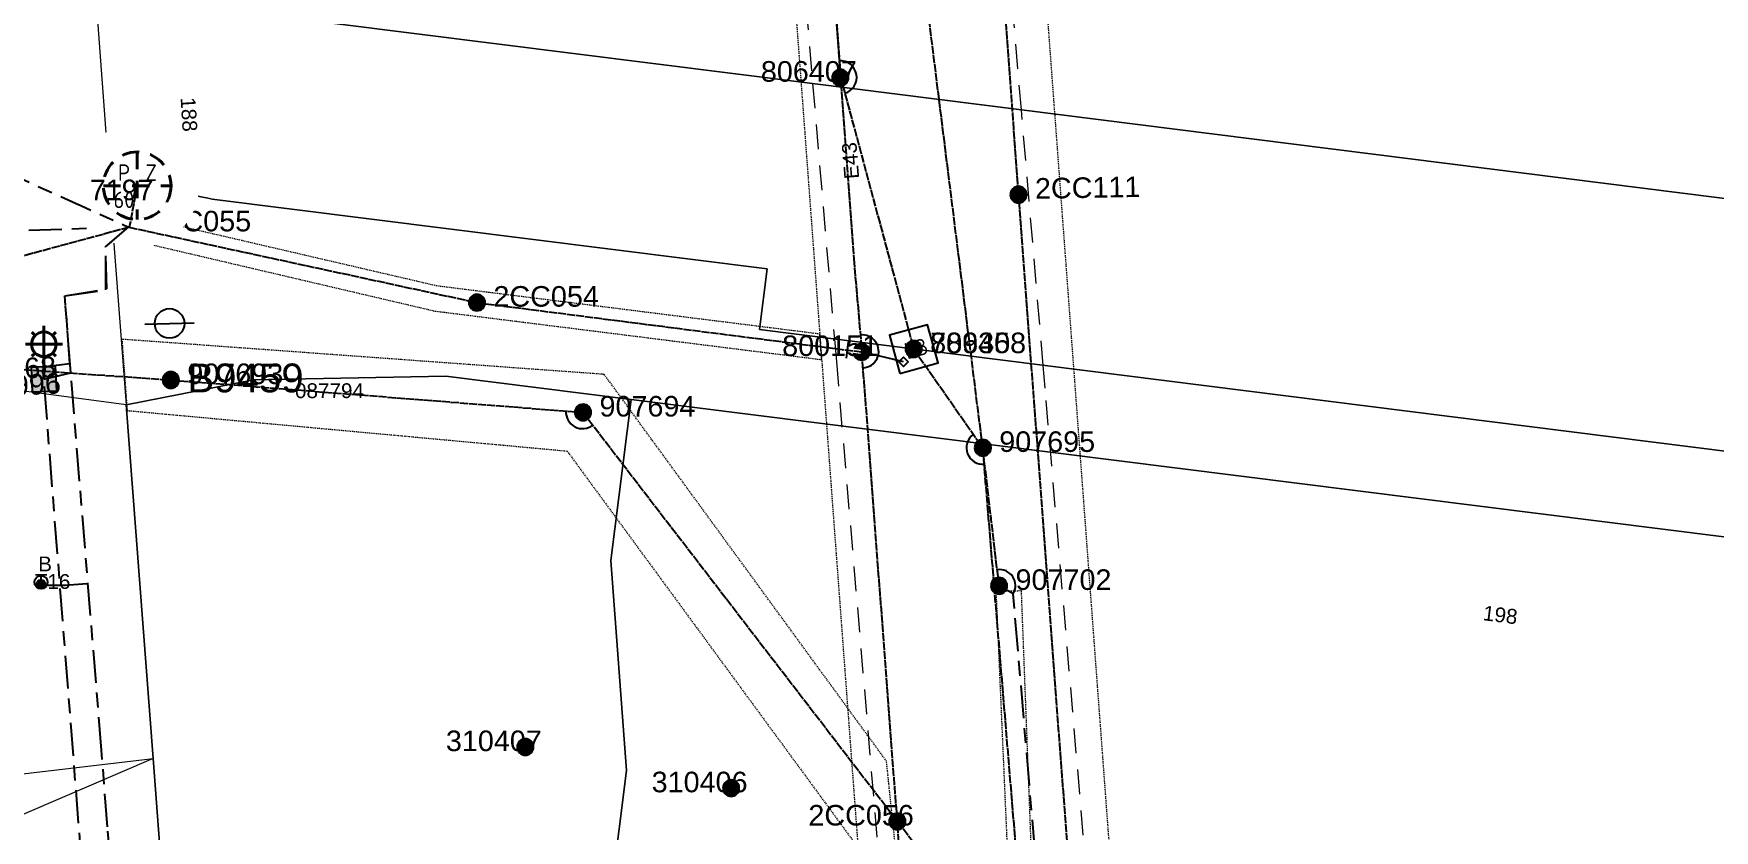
# Model space of a CAD drawing. Header units: metres. Extents: x 277863 to 282129, y 6130772 to 6135401.
# Drawn here: x 281090.3 to 281294.5, y 6133733.9 to 6133830.7 of the extents above; entities that cross this region are included whole.
import ezdxf
from ezdxf.enums import TextEntityAlignment as Align

# ---------------------------------------------------------------- set-up
doc = ezdxf.new("R2010")
doc.units = ezdxf.units.M
for name, pattern in [('Cable Exist OH', [1, 1, 0]), ('Cable Exist UG', [8.2, 4, -1.2, 1.8, -1.2]), ('Dash', [5, 3, -2]), ('HIDDEN', [0.375, 0.25, -0.125]), ('HIDDEN2', [0.1875, 0.125, -0.0625])]:
    doc.linetypes.add(name, pattern=pattern)
doc.layers.get('0').update_dxf_attribs({"color": 6})
for name, color, linetype, lineweight in [('Cadastre Easements_SP_EXT', 9, 'Continuous', 5), ('Cadastre Land Parcels_SP_EXT', 9, 'Continuous', 5), ('Cadastre Other Property_SP_EXT', 9, 'HIDDEN', 5), ('Cadastre Roads_SP_EXT', 9, 'Continuous', 5)]:
    doc.layers.add(name, color=color, linetype=linetype, lineweight=lineweight)
for name, color, linetype in [('Duct_SP_EXT', 7, 'Continuous'), ('Equip_SL_EXT', 7, 'Continuous'), ('Equip_SP_HV_EXT', 7, 'Continuous'), ('Equip_SP_SL_EXT', 7, 'Continuous'), ('Mains_HV_EXT', 7, 'Continuous'), ('Mains_LV_EXT', 7, 'Continuous'), ('Mains_SL_EXT', 7, 'Continuous'), ('Mains_TR_EXT', 7, 'Continuous'), ('Services_SP_EXT', 7, 'Continuous'), ('SupportsOH_SP_TR_HV_LV_SL_EXT', 7, 'Continuous'), ('SupportsUG_SP_LV_SL_EXT', 7, 'Continuous'), ('Trench_SP_EXT', 7, 'Continuous')]:
    doc.layers.add(name, color=color, linetype=linetype)
doc.styles.add('COLUMN_LABEL', font='arial.ttf')
doc.styles.add('HVSW_LABEL', font='arial.ttf')
doc.styles.add('iecARIAL', font='arial.ttf', dxfattribs={"height": 2})
doc.styles.add('IESYMBOL1', font='isocp.shx')
doc.styles.add('POLE_LABEL', font='arial.ttf')
doc.styles.add('SLCP_LABEL', font='arial.ttf', dxfattribs={"height": 3.5})
doc.styles.get("Standard").update_dxf_attribs({"font": 'arial.ttf'})

# ---------------------------------------------------------------- blocks, each defined once
blk = doc.blocks.new('COLUMN_EXT')
blk.add_hatch(color=256).paths.add_polyline_path([(-1.49, 1.48), (-1.49, -1.49), (1.48, -1.49), (1.48, 1.48)])
blk.add_lwpolyline([(-1.49, -1.49), (1.48, -1.49), (1.48, 1.48), (-1.49, 1.48)], close=True)
for tag, height, style, flags, p in [('ASSET_NUM', 2.5, 'COLUMN_LABEL', 8, (2, 2)), ('STRUCTURE_PLANT_NUMBER', 0.2, 'POLE_LABEL', 9, (1.81, 0.03)), ('STREET_CODE', 0.2, 'COLUMN_LABEL', 9, (1.81, -0.2))]:
    blk.add_attdef(tag, text='', height=height, dxfattribs=dict(style=style, flags=flags)).set_placement(p, align=Align.MIDDLE_LEFT)
at = {"flags": 9}
for tag, p in [('COLUMN_TYPE', (1.81, -0.4)), ('OWNED_BY', (1.81, -0.6)), ('STATE', (1.81, -0.8)), ('USAGE', (1.81, -1)), ('STREETNAME', (1.81, -1.6)), ('SUBURB', (1.81, -1.8)), ('LEGEND', (1.81, -1.2)), ('LOCATION', (1.81, -1.4)), ('NOTES', (1.81, -2))]:
    blk.add_attdef(tag, text='', height=0.2, dxfattribs=at).set_placement(p, align=Align.MIDDLE_LEFT)
at = {"flags": 1}
blk.add_attdef('Z', (1.81, -2.35), '', height=0.2, dxfattribs=at)
blk = doc.blocks.new('DUCT_EXT')
blk.add_circle((0, 0.8), 0.8)
at = {"flags": 1}
blk.add_attdef('Z', (0, 0), '', height=0.2, dxfattribs=at)
at = {"flags": 9}
for tag, p in [('DUCT_CODE', (0, 0)), ('XSECT_TYPE', (0, -0.2)), ('STATE', (0, -0.6)), ('FB_REFERENCE', (0, -0.4)), ('NOTES', (0, -0.8))]:
    blk.add_attdef(tag, text='', height=0.2, dxfattribs=at).set_placement(p, align=Align.MIDDLE_LEFT)
blk = doc.blocks.new('SL_LANTERN_EXT')
at = {"lineweight": 40}
for p, q in [((0, 1.97), (0, 6.47)), ((-2.25, 4.22), (2.25, 4.22)), ((-1.46, 5.68), (-1.06, 5.28)), ((1.46, 5.68), (1.06, 5.28)), ((-1.46, 2.76), (-1.06, 3.16)), ((0, 0), (0, 2.72)), ((1.46, 2.76), (1.06, 3.16))]:
    blk.add_line(p, q, dxfattribs=at)
blk.add_circle((0, 4.22), 1.5, dxfattribs=at)
at = {"style": 'iecARIAL', "flags": 8}
blk.add_attdef('ASSET_NUM', (1.5, 1.5), '', height=2.5, dxfattribs=at)
for tag, p, height, flags in [('OPERATING_VOLTAGE', (0.98, -1.65), 0.2, 9), ('ORIENTATION', (0.98, -1.85), 0.2, 9), ('OWNED_BY', (0.98, -2.05), 0.2, 9), ('CONSTRUCTED_VOLTAGE', (0.98, -0.65), 0.2, 9), ('CONTROL_TYPE', (0.98, -0.85), 0.2, 9), ('LANTERN_PURPOSE', (0.98, -1.05), 0.2, 9), ('LANTERN_TYPE', (0.98, -1.25), 0.2, 9), ('NO_PHASES', (0.98, -1.45), 0.2, 9), ('LNUMBER', (2.18, -3.25), 2.5, 8), ('STATE', (0.98, -2.25), 0.2, 9), ('USAGE', (0.98, -2.45), 0.2, 9), ('CEXIST', (0.98, -2.65), 0.2, 9), ('CNEW', (0.98, -2.85), 0.2, 9), ('CNUMBER', (0.98, -3.05), 0.2, 9), ('CREMOVE', (0.98, -3.25), 0.2, 9), ('CREPLACE', (0.98, -3.45), 0.2, 9), ('LKINGHEIGHT', (0.98, -3.65), 0.2, 9), ('LBRACKET', (0.98, -3.85), 0.2, 9), ('LBRACKETVOCAB', (0.98, -4.05), 0.2, 9), ('LCATEGORY', (0.98, -4.25), 0.2, 9), ('LCHARGE1', (0.98, -4.45), 0.2, 9), ('LCHARGE1PERCENT', (0.98, -4.65), 0.2, 9), ('LCHARGE2', (0.98, -4.85), 0.2, 9), ('LCHARGE2PERCENT', (0.98, -5.05), 0.2, 9), ('LCHARGE3', (0.98, -5.25), 0.2, 9), ('LCHARGE3PERCENT', (0.98, -5.45), 0.2, 9), ('LEXIST', (0.98, -5.65), 0.2, 9), ('LLAMP', (0.98, -5.85), 0.2, 9), ('LLAMPVOCAB', (0.98, -6.05), 0.2, 9), ('LMAST', (0.98, -6.25), 0.2, 9), ('LMASTVOCAB', (0.98, -6.45), 0.2, 9), ('LNEW', (0.98, -6.65), 0.2, 9), ('LANTNUMBER', (0.98, -6.85), 0.2, 9), ('LOUTREACH', (0.98, -7.25), 0.2, 9), ('LOUTREACHVOCAB', (0.98, -7.45), 0.2, 9), ('LRATECODE', (0.98, -7.65), 0.2, 9), ('LREMOVE', (0.98, -7.85), 0.2, 9), ('LREPLACE', (0.98, -8.05), 0.2, 9), ('LTYPE', (0.98, -8.25), 0.2, 9), ('STREETNAME', (0.98, -9.25), 0.2, 9), ('SUBURB', (0.98, -9.45), 0.2, 1), ('LTYPEVOCAB', (0.98, -8.45), 0.2, 9), ('LEGEND', (0.98, -8.65), 0.2, 9), ('LOCATION', (0.98, -8.85), 0.2, 9), ('NOTES', (0.98, -9.05), 0.2, 9)]:
    blk.add_attdef(tag, p, '', height=height, dxfattribs=dict(flags=flags))
blk = doc.blocks.new('CCP_EXT')
at = {"flags": 9}
for tag, p in [('STATE', (0, -1.8)), ('NOTES', (0, -2))]:
    blk.add_attdef(tag, text='', height=0.2, dxfattribs=at).set_placement(p, align=Align.MIDDLE_LEFT)
blk.add_wipeout([(0, 0.57), (0.57, 0), (0, -0.57), (-0.57, 0)])
blk.add_lwpolyline([(-0.57, 0), (0, 0.57), (0.57, 0), (0, -0.57), (-0.57, 0)])
at = {"flags": 1}
blk.add_attdef('Z', (0, 0), '', height=0.2, dxfattribs=at)
at = {"flags": 9}
for tag, p in [('CCP_TYPE', (0, 0)), ('CONSTRUCTED_VOLTAGE', (0, -0.2)), ('OPERATING_VOLTAGE', (0, -0.6)), ('ORIENTATION', (0, -0.8)), ('OWNED_BY', (0, -1)), ('NO_PHASES', (0, -0.4)), ('USAGE', (0, -1.2)), ('LEGEND', (0, -1.4)), ('LIFE_SUPPORT', (0, -1.6))]:
    blk.add_attdef(tag, text='', height=0.2, dxfattribs=at).set_placement(p, align=Align.MIDDLE_LEFT)
blk = doc.blocks.new('POLE_EXT')
blk.add_hatch(color=256).paths.add_polyline_path([(-1, 0, 1), (1, 0, 1)])
blk.add_lwpolyline([(-1, 0, 1), (1, 0, 1)], format="xyb", close=True)
for tag, height, flags, p in [('pNumber', 2.5, 8, (-17.84, 2.07)), ('OWNED_BY', 0.2, 9, (1.35, -0.4)), ('SPECIAL_USE', 0.2, 9, (1.35, -0.8)), ('STATE', 0.2, 9, (1.35, -1)), ('cLV', 0.2, 9, (1.35, -1.4)), ('hDepth', 0.2, 9, (1.35, -1.6)), ('hDia', 0.2, 9, (1.35, -1.8)), ('cHV', 0.2, 9, (1.35, -2)), ('PARENT', 0.2, 9, (1.35, -0.6)), ('USAGE', 0.2, 9, (1.35, -1.2)), ('cLinedev', 0.2, 9, (1.35, -3.4)), ('pExisting', 0.2, 9, (1.35, -3.8)), ('LBRACKET', 0.2, 9, (1.35, -2.2)), ('LExisting', 0.2, 9, (1.35, -2.4)), ('LANTNUMBER', 0.2, 9, (1.35, -2.6)), ('LOther', 0.2, 9, (1.35, -2.8)), ('LRemove', 0.2, 9, (1.35, -3)), ('LEGEND', 0.2, 9, (1.35, -3.2)), ('LOCATION', 0.2, 9, (1.35, -3.6)), ('PFNUMBER', 0.2, 9, (1.35, -4)), ('pFooting', 0.2, 9, (1.35, -4.4)), ('pNew', 0.2, 9, (1.35, -4.6)), ('pRelocate', 0.2, 9, (1.35, -5)), ('pRemove', 0.2, 9, (1.35, -5.2)), ('pReplace', 0.2, 9, (1.35, -5.4)), ('pStay', 0.2, 9, (1.35, -5.6)), ('pType', 0.2, 9, (1.35, -5.8)), ('cspan', 0.2, 9, (1.35, -6)), ('STREETNAME', 0.2, 9, (1.35, -6.2)), ('NEWPFNUMBER', 0.2, 9, (1.35, -4.2)), ('SUBURB', 0.2, 9, (1.35, -6.4)), ('OPERATED_BY', 0.2, 9, (1.36, -7.01)), ('NOTES', 0.2, 9, (1.35, -6.6)), ('MAINTAINED_BY', 0.2, 9, (1.36, -6.81))]:
    blk.add_attdef(tag, text='', height=height, dxfattribs=dict(flags=flags)).set_placement(p, align=Align.MIDDLE_LEFT)
at = {"style": 'POLE_LABEL'}
for tag, height, flags, p in [('ASSET_NUM', 2.5, 8, (2, 2)), ('STRUCTURE_PLANT_NUMBER', 0.2, 9, (1.35, 0.03)), ('STREET_CODE', 0.2, 9, (1.35, -0.2))]:
    blk.add_attdef(tag, text='', height=height, dxfattribs=dict(at, flags=flags)).set_placement(p, align=Align.MIDDLE_LEFT)
at = {"flags": 1}
blk.add_attdef('Z', (1.35, -7.33), '', height=0.2, dxfattribs=at)
blk = doc.blocks.new('HV_ABS_CLOSED_EXT')
blk.add_line((-3, 6.87), (3, 6.87))
blk.add_circle((0, 6.87), 1.8)
at = {"style": 'HVSW_LABEL'}
for tag, height, flags, p in [('ASSET_NUM', 3.5, 8, (2, 2)), ('STREET_CODE', 0.2, 9, (0, -0.2))]:
    blk.add_attdef(tag, text='', height=height, dxfattribs=dict(at, flags=flags)).set_placement(p, align=Align.MIDDLE_LEFT)
at = {"flags": 1}
blk.add_attdef('Z', (0, 0), '', height=0.2, dxfattribs=at)
at = {"flags": 9}
for tag, p in [('ACTUAL_STATUS', (0, -0.4)), ('CONSTRUCTED_VOLTAGE', (0, -0.6)), ('OPERATING_VOLTAGE', (0, -1)), ('ORIENTATION', (0, -1.2)), ('OWNED_BY', (0, -1.4)), ('STATE', (0, -1.6)), ('SWITCH_TYPE', (0, -1.8)), ('NO_PHASES', (0, -0.8)), ('USAGE', (0, -2)), ('STREETNAME', (0, -2.6)), ('SUBURB', (0, -2.8)), ('LEGEND', (0, -2.2)), ('LOCATION', (0, -2.4)), ('NOTES', (0, -3))]:
    blk.add_attdef(tag, text='', height=0.2, dxfattribs=at).set_placement(p, align=Align.MIDDLE_LEFT)
blk = doc.blocks.new('HV_LOAD_BREAK_EXT')
blk.add_lwpolyline([(-2.4, -2.4), (2.4, -2.4), (2.4, 2.4), (-2.4, 2.4)], close=True)
at = {"insert": (-1.1, 0.99), "char_height": 2, "width": 2.9628, "attachment_point": 1}
blk.add_mtext('{\\Fisocp|c0;LB}', dxfattribs=at)
for tag, height, flags, p in [('ASSET_NUM', 2.5, 8, (2, 2)), ('STREET_CODE', 0.2, 9, (1.5, 0)), ('ACTUAL_STATUS', 0.2, 9, (1.5, -0.2)), ('CONSTRUCTED_VOLTAGE', 0.2, 9, (1.5, -0.4)), ('OPERATING_VOLTAGE', 0.2, 9, (1.5, -0.8)), ('ORIENTATION', 0.2, 9, (1.5, -1)), ('OWNED_BY', 0.2, 9, (1.5, -1.2)), ('OPERATED_BY', 0.2, 9, (1.5, -1.4)), ('STATE', 0.2, 9, (1.5, -1.8)), ('SWITCH_TYPE', 0.2, 9, (1.5, -2)), ('NO_PHASES', 0.2, 9, (1.5, -0.6)), ('MAINTAINED_BY', 0.2, 9, (1.5, -1.6)), ('STREETNAME', 0.2, 9, (1.5, -2.8)), ('SUBURB', 0.2, 9, (1.5, -3)), ('Z', 0.2, 1, (1.5, -3.6)), ('USAGE', 0.2, 9, (1.5, -2.2)), ('LEGEND', 0.2, 9, (1.5, -2.4)), ('LOCATION', 0.2, 9, (1.5, -2.6)), ('NOTES', 0.2, 9, (1.5, -3.2)), ('LABEL_ALIGNMENT', 0.2, 9, (1.5, -3.4))]:
    blk.add_attdef(tag, text='', height=height, dxfattribs=dict(flags=flags)).set_placement(p, align=Align.MIDDLE_LEFT)
blk = doc.blocks.new('End Shackle_EXT')
at = {"flags": 9}
for tag, p in [('USAGE', (0, -1.4)), ('NOTES', (0, -1.6))]:
    blk.add_attdef(tag, text='', height=0.2, dxfattribs=at).set_placement(p, align=Align.MIDDLE_LEFT)
blk.add_wipeout([(0, 0.25), (1.81, 0.25), (1.82, -0.25), (0, -0.25)])
blk.add_line((1.81, -1), (1.81, 1))
at = {"flags": 1}
blk.add_attdef('Z', (0, 0), '', height=0.2, dxfattribs=at)
at = {"flags": 9}
for tag, p in [('CONNECTOR_TYPE', (0, 0)), ('CONSTRUCTED_VOLTAGE', (0, -0.2)), ('OPERATING_VOLTAGE', (0, -0.6)), ('ORIENTATION', (0, -0.8)), ('OWNED_BY', (0, -1)), ('STATE', (0, -1.2)), ('NO_PHASES', (0, -0.4))]:
    blk.add_attdef(tag, text='', height=0.2, dxfattribs=at).set_placement(p, align=Align.MIDDLE_LEFT)
blk = doc.blocks.new('CABLE_LARGE_EXT')
h = blk.add_hatch(color=256)
edge = h.paths.add_edge_path()
edge.add_arc((0, 0.55), 0.55, 0, 360)
blk.add_circle((0, 0.55), 0.55)
at = {"flags": 1}
blk.add_attdef('Z', (0, 0), '', height=0.2, dxfattribs=at)
at = {"flags": 9}
for tag, p in [('COND_CODE', (0, 0)), ('STATE', (0, -0.4)), ('XSECT_SIZE', (0, -0.6)), ('FB_REFERENCE', (0, -0.2)), ('NOTES', (0, -0.8))]:
    blk.add_attdef(tag, text='', height=0.2, dxfattribs=at).set_placement(p, align=Align.MIDDLE_LEFT)
blk = doc.blocks.new('SLCP_ZELL_EXT')
blk.add_wipeout([(-0.24, 7.5), (-0.71, 7.47), (-1.17, 7.41), (-1.64, 7.32), (-2.09, 7.21), (-2.54, 7.06), (-2.98, 6.89), (-3.41, 6.69), (-3.82, 6.46), (-4.22, 6.21), (-4.6, 5.93), (-4.96, 5.63), (-5.31, 5.31), (-5.63, 4.96), (-5.93, 4.6), (-6.21, 4.22), (-6.46, 3.82), (-6.69, 3.41), (-6.89, 2.98), (-7.06, 2.54), (-7.21, 2.09), (-7.32, 1.64), (-7.41, 1.17), (-7.47, 0.71), (-7.5, 0.24), (-7.5, -0.24), (-7.47, -0.71), (-7.41, -1.17), (-7.32, -1.64), (-7.21, -2.09), (-7.06, -2.54), (-6.89, -2.98), (-6.69, -3.41), (-6.46, -3.82), (-6.21, -4.22), (-5.93, -4.6), (-5.63, -4.96), (-5.31, -5.31), (-4.96, -5.63), (-4.6, -5.93), (-4.22, -6.21), (-3.82, -6.46), (-3.41, -6.69), (-2.98, -6.89), (-2.54, -7.06), (-2.09, -7.21), (-1.64, -7.32), (-1.17, -7.41), (-0.71, -7.47), (-0.24, -7.5), (0.24, -7.5), (0.71, -7.47), (1.17, -7.41), (1.64, -7.32), (2.09, -7.21), (2.54, -7.06), (2.98, -6.89), (3.41, -6.69), (3.82, -6.46), (4.22, -6.21), (4.6, -5.93), (4.96, -5.63), (5.31, -5.31), (5.63, -4.96), (5.93, -4.6), (6.21, -4.22), (6.46, -3.82), (6.69, -3.41), (6.89, -2.98), (7.06, -2.54), (7.21, -2.09), (7.32, -1.64), (7.41, -1.17), (7.47, -0.71), (7.5, -0.24), (7.5, 0.24), (7.47, 0.71), (7.41, 1.17), (7.32, 1.64), (7.21, 2.09), (7.06, 2.54), (6.89, 2.98), (6.69, 3.41), (6.46, 3.82), (6.21, 4.22), (5.93, 4.6), (5.63, 4.96), (5.31, 5.31), (4.96, 5.63), (4.6, 5.93), (4.22, 6.21), (3.82, 6.46), (3.41, 6.69), (2.98, 6.89), (2.54, 7.06), (2.09, 7.21), (1.64, 7.32), (1.17, 7.41), (0.71, 7.47), (0.24, 7.5)])
at = {"linetype": 'Dash', "lineweight": 40, "ltscale": 0.7}
for p, q in [((0, 4.11), (0, -4.11)), ((-4.11, 0), (4.11, 0))]:
    blk.add_line(p, q, dxfattribs=at)
blk.add_circle((0, 0), 4.11, dxfattribs=at)
at = {"lineweight": 40, "style": 'IESYMBOL1'}
for s, p in [('P', (-1.6, 0)), ('Z', (1.7, 0)), ('60', (-1.61, -3.31))]:
    blk.add_text(s, height=2, dxfattribs=at).set_placement(p, align=Align.BOTTOM_CENTER)
at = {"style": 'SLCP_LABEL'}
for tag, height, flags, p in [('ASSET_NUM', 2.5, 8, (2, 2)), ('STREET_CODE', 0.2, 9, (0, -0.2))]:
    blk.add_attdef(tag, text='', height=height, dxfattribs=dict(at, flags=flags)).set_placement(p, align=Align.MIDDLE_LEFT)
at = {"flags": 1}
blk.add_attdef('Z', (0, 0), '', height=0.2, dxfattribs=at)
at = {"flags": 9}
for tag, p in [('CONSTRUCTED_VOLTAGE', (0, -0.4)), ('CONTROL_TYPE', (0, -0.6)), ('OPERATING_VOLTAGE', (0, -1)), ('ORIENTATION', (0, -1.2)), ('OWNED_BY', (0, -1.4)), ('STATE', (0, -2)), ('NO_PHASES', (0, -0.8)), ('USAGE', (0, -1.6)), ('LOCATION', (0, -1.8)), ('NOTES', (0, -2.2))]:
    blk.add_attdef(tag, text='', height=0.2, dxfattribs=at).set_placement(p, align=Align.MIDDLE_LEFT)

msp = doc.modelspace()

# ---------------------------------------------------------------- linework, layer by layer
at = {"layer": 'Cadastre Easements_SP_EXT', "linetype": 'Dash'}
msp.add_lwpolyline([(281234.33, 6133432.51), (281234.95, 6133474.44), (281235.09, 6133483.6), (281235.46, 6133508.11), (281235.69, 6133523.53), (281234.9, 6133532.79), (281231.17, 6133576.52), (281230.66, 6133582.49), (281227, 6133625.4), (281226.42, 6133632.19), (281222.39, 6133679.36), (281222.18, 6133681.89), (281218.24, 6133727.97), (281218.22, 6133728.31), (281213.16, 6133787.6), (281212.92, 6133790.38), (281210.27, 6133821.44), (281207.76, 6133850.81)], dxfattribs=at)
at = {"layer": 'Cadastre Land Parcels_SP_EXT', "linetype": 'Continuous'}
for points in [[(281393.03, 6133829.13), (281207.62, 6133852.5), (281182.26, 6133855.69), (281095.45, 6133866.63), (281097.76, 6133835.61), (281184.91, 6133824.63), (281210.27, 6133821.44), (281389.22, 6133798.88), (281393.03, 6133829.13)], [(281151.43, 6133654.78), (281162.29, 6133741.13), (281160.38, 6133766.65), (281162.84, 6133786.22), (281140.36, 6133789.05), (281116.97, 6133788.61), (281101.51, 6133785.59), (281104.8, 6133742.6), (281108.25, 6133696.24), (281111.29, 6133655.33), (281145.84, 6133650.98), (281151.43, 6133654.78)]]:
    msp.add_lwpolyline(points, close=True, dxfattribs=at)
for points in [[(281389.22, 6133798.88), (281210.27, 6133821.44), (281184.91, 6133824.63), (281097.76, 6133835.61), (281099.34, 6133814.29), (281099.99, 6133814.03), (281100.64, 6133813.78), (281101.28, 6133813.54), (281101.94, 6133813.3), (281102.59, 6133813.07), (281103.24, 6133812.85), (281103.9, 6133812.63), (281104.56, 6133812.43), (281105.23, 6133812.22), (281105.89, 6133812.03), (281106.56, 6133811.84), (281107.23, 6133811.66), (281107.9, 6133811.49), (281108.57, 6133811.32), (281109.24, 6133811.16), (281109.92, 6133811.01), (281110.59, 6133810.86), (281111.27, 6133810.72), (281111.95, 6133810.59), (281179.37, 6133802.1), (281178.44, 6133794.73), (281385.41, 6133768.64)], [(281376.48, 6133759.37), (281162.84, 6133786.22), (281160.38, 6133766.65), (281162.29, 6133741.13), (281151.43, 6133654.78), (281145.84, 6133650.98), (281111.29, 6133655.33), (281111.94, 6133646.61), (281201.05, 6133635.39), (281226.42, 6133632.19), (281313.38, 6133621.24)]]:
    msp.add_lwpolyline(points, dxfattribs=at)
at = {"layer": 'Cadastre Other Property_SP_EXT', "linetype": 'HIDDEN2'}
for points in [[(281103.76, 6133805.24), (281139, 6133796.98), (281186, 6133791.08), (281185.77, 6133794.18), (281139.25, 6133800.03), (281103.51, 6133808.34), (281103.76, 6133805.24)], [(281113.38, 6133665.01), (281114.36, 6133651.36), (281219.06, 6133636.95), (281219.95, 6133644.09), (281218.17, 6133663.5), (281233.42, 6133661.55), (281233.78, 6133664.52), (281217.77, 6133666.65), (281211.52, 6133730.48), (281210.28, 6133762.97), (281207.18, 6133762.88), (281208.55, 6133731.5), (281197.43, 6133730.52), (281197.83, 6133727.69), (281208.78, 6133728.48), (281215.29, 6133659.56), (281204.03, 6133658.58), (281204.03, 6133655.48), (281215.74, 6133656.59), (281216.93, 6133644.4), (281216.44, 6133640.28), (281117.08, 6133654.01), (281116.27, 6133665.36), (281113.38, 6133665.01)]]:
    msp.add_lwpolyline(points, close=True, dxfattribs=at)
at = {"layer": 'Cadastre Roads_SP_EXT', "linetype": 'Continuous'}
for points in [[(281069.93, 6133738.55), (281085.1, 6133740.31), (281104.8, 6133742.6), (281101.51, 6133785.59), (281049.98, 6133792.46), (281050.67, 6133783.1), (281051.93, 6133766.07), (281054.1, 6133736.71), (281069.93, 6133738.55)], [(281111.64, 6133436.87), (281127.43, 6133438.49), (281123.03, 6133497.72), (281121.6, 6133516.82), (281121.18, 6133522.5), (281120.92, 6133525.91), (281119.32, 6133547.35), (281115.63, 6133596.98), (281111.94, 6133646.61), (281108.25, 6133696.24), (281104.8, 6133742.6), (281085.62, 6133734.38), (281075.55, 6133730.07), (281090.15, 6133501.57), (281095.57, 6133435.22), (281111.64, 6133436.87)]]:
    msp.add_lwpolyline(points, close=True, dxfattribs=at)
at = {"layer": 'Duct_SP_EXT'}
msp.add_lwpolyline([(281091.9, 6133763.66), (281094.09, 6133763.66), (281096.71, 6133763.88)], dxfattribs=at)
at = {"layer": 'Mains_HV_EXT', "linetype": 'Cable Exist OH'}
for points in [[(281188.32, 6133825.33), (281186.12, 6133855.18)], [(281048.52, 6133792.72), (281106.93, 6133788.6)], [(281106.93, 6133788.6), (281157.01, 6133784.66)], [(281157.01, 6133784.66), (281198.41, 6133730.82)], [(281207.56, 6133763.59), (281205.58, 6133780.36)]]:
    msp.add_lwpolyline(points, dxfattribs=at)
at = {"layer": 'Mains_HV_EXT', "linetype": 'Continuous'}
for points in [[(281188.82, 6133823.45, 0.895976), (281188.12, 6133827.39)], [(281154.93, 6133784.82, 0.637472), (281158.2, 6133783.1)], [(281204.42, 6133781.99, 0.776941), (281205.82, 6133778.38)], [(281209.28, 6133762.61, 0.628053), (281207.33, 6133765.55)]]:
    msp.add_lwpolyline(points, format="xyb", dxfattribs=at)
at = {"layer": 'Mains_HV_EXT', "linetype": 'Cable Exist UG'}
msp.add_lwpolyline([(281234.06, 6133663.75), (281232.48, 6133664.92), (281217.49, 6133665.78), (281209.28, 6133762.61), (281207.56, 6133763.59)], dxfattribs=at)
at = {"layer": 'Mains_LV_EXT', "linetype": 'Continuous'}
for points in [[(281099.92, 6133806.38, 0.69413), (281103.81, 6133806.74)], [(281191.04, 6133790.08, 1.033483), (281190.7, 6133794.06)]]:
    msp.add_lwpolyline(points, format="xyb", dxfattribs=at)
at = {"layer": 'Mains_SL_EXT', "linetype": 'Cable Exist UG'}
msp.add_lwpolyline([(281097.01, 6133718.41), (281091.5, 6133788.72)], dxfattribs=at)
at = {"layer": 'Trench_SP_EXT', "linetype": 'Cable Exist UG'}
for points in [[(281094.76, 6133789.46), (281094.06, 6133798.83), (281099.15, 6133799.67), (281099, 6133804.79), (281101.88, 6133807.17), (281087.21, 6133806.68)], [(281091.5, 6133788.72), (281094.76, 6133789.46)], [(281100.63, 6133718.63), (281099.23, 6133734.32), (281099.23, 6133734.32), (281098.51, 6133743.63), (281094.76, 6133789.46)]]:
    msp.add_lwpolyline(points, dxfattribs=at)

# ---------------------------------------------------------------- block references
at = {"layer": 'Duct_SP_EXT'}
for name in ['DUCT_EXT', 'CABLE_LARGE_EXT']:
    msp.add_blockref(name, (281091.16, 6133763.22), dxfattribs=at)
at = {"layer": 'Equip_SP_HV_EXT'}
ref = msp.add_blockref('HV_ABS_CLOSED_EXT', (281106.93, 6133788.6), dxfattribs=dict(at, rotation=1.345656032219198))
ref.add_attrib('ASSET_NUM', 'B9459', dxfattribs={"layer": '0', "height": 3.5, "style": 'HVSW_LABEL'}).set_placement((281108.93, 6133788.85), align=Align.MIDDLE_LEFT)
at = {"layer": 'Equip_SP_SL_EXT'}
ref = msp.add_blockref('SL_LANTERN_EXT', (281091.5, 6133788.72), dxfattribs=at)
ref.add_attrib('ASSET_NUM', '176968', dxfattribs={"layer": '0', "height": 2.5, "rotation": 2.7791, "style": 'iecARIAL'}).set_placement((281093, 6133790.22), align=Align.MIDDLE_RIGHT)
at = {"layer": 'SupportsOH_SP_TR_HV_LV_SL_EXT'}
ref = msp.add_blockref('POLE_EXT', (281188.27, 6133825.35), dxfattribs=at)
ref.add_attrib('ASSET_NUM', '806407', dxfattribs={"layer": '0', "height": 2.5, "style": 'POLE_LABEL'}).set_placement((281190.27, 6133826.1), align=Align.MIDDLE_RIGHT)
ref = msp.add_blockref('POLE_EXT', (281209.92, 6133811.12), dxfattribs=at)
ref.add_attrib('ASSET_NUM', '2CC111', dxfattribs={"layer": '0', "height": 2.5, "rotation": 1, "style": 'POLE_LABEL'}).set_placement((281211.92, 6133811.87), align=Align.MIDDLE_LEFT)
ref = msp.add_blockref('POLE_EXT', (281101.88, 6133807.16), dxfattribs=at)
ref.add_attrib('ASSET_NUM', '2CC055', dxfattribs={"layer": '0', "height": 2.5, "style": 'POLE_LABEL'}).set_placement((281103.88, 6133807.91), align=Align.MIDDLE_LEFT)
ref = msp.add_blockref('POLE_EXT', (281144.12, 6133798.01), dxfattribs=at)
ref.add_attrib('ASSET_NUM', '2CC054', dxfattribs={"layer": '0', "height": 2.5, "style": 'POLE_LABEL'}).set_placement((281146.12, 6133798.76), align=Align.MIDDLE_LEFT)
ref = msp.add_blockref('POLE_EXT', (281190.86, 6133792.01), dxfattribs=at)
ref.add_attrib('ASSET_NUM', '800151', dxfattribs={"layer": '0', "height": 2.5, "style": 'POLE_LABEL'}).set_placement((281192.86, 6133792.76), align=Align.MIDDLE_RIGHT)
ref = msp.add_blockref('POLE_EXT', (281106.93, 6133788.6), dxfattribs=at)
ref.add_attrib('ASSET_NUM', '907693', dxfattribs={"layer": '0', "height": 2.5, "style": 'POLE_LABEL'}).set_placement((281108.93, 6133789.35), align=Align.MIDDLE_LEFT)
ref = msp.add_blockref('POLE_EXT', (281157.01, 6133784.66), dxfattribs=at)
ref.add_attrib('ASSET_NUM', '907694', dxfattribs={"layer": '0', "height": 2.5, "style": 'POLE_LABEL'}).set_placement((281159.01, 6133785.41), align=Align.MIDDLE_LEFT)
ref = msp.add_blockref('POLE_EXT', (281205.58, 6133780.36), dxfattribs=at)
ref.add_attrib('ASSET_NUM', '907695', dxfattribs={"layer": '0', "height": 2.5, "style": 'POLE_LABEL'}).set_placement((281207.58, 6133781.11), align=Align.MIDDLE_LEFT)
ref = msp.add_blockref('POLE_EXT', (281207.56, 6133763.59), dxfattribs=at)
ref.add_attrib('ASSET_NUM', '907702', dxfattribs={"layer": '0', "height": 2.5, "style": 'POLE_LABEL'}).set_placement((281209.56, 6133764.34), align=Align.MIDDLE_LEFT)
ref = msp.add_blockref('POLE_EXT', (281150, 6133744), dxfattribs=at)
ref.add_attrib('ASSET_NUM', '310407', dxfattribs={"layer": '0', "height": 2.5, "style": 'POLE_LABEL'}).set_placement((281152, 6133744.75), align=Align.MIDDLE_RIGHT)
ref = msp.add_blockref('POLE_EXT', (281175, 6133739), dxfattribs=at)
ref.add_attrib('ASSET_NUM', '310406', dxfattribs={"layer": '0', "height": 2.5, "style": 'POLE_LABEL'}).set_placement((281177, 6133739.75), align=Align.MIDDLE_RIGHT)
ref = msp.add_blockref('POLE_EXT', (281195.2, 6133734.96), dxfattribs=at)
ref.add_attrib('ASSET_NUM', '2CC056', dxfattribs={"layer": '0', "height": 2.5, "style": 'POLE_LABEL'}).set_placement((281197.2, 6133735.71), align=Align.MIDDLE_RIGHT)
at = {"layer": 'SupportsUG_SP_LV_SL_EXT'}
ref = msp.add_blockref('COLUMN_EXT', (281091.5, 6133788.72), dxfattribs=dict(at, rotation=92.63442881003745))
ref.add_attrib('ASSET_NUM', '256996', dxfattribs={"layer": '0', "height": 2.5, "rotation": 2.743, "style": 'COLUMN_LABEL'}).set_placement((281093.5, 6133789.47), align=Align.TOP_RIGHT)

# ---------------------------------------------------------------- texts
at = {"layer": 'Cadastre Land Parcels_SP_EXT'}
for s, rotation, p in [('188', 273.5923, (281108.11, 6133822.91)), ('198', 352.9519, (281266.27, 6133759.42))]:
    msp.add_text(s, height=1.8, rotation=rotation, dxfattribs=at).set_placement(p)
at = {"layer": 'Cadastre Other Property_SP_EXT'}
msp.add_text('087794', height=1.8, dxfattribs=at).set_placement((281122.01, 6133786.4))
at = {"layer": 'Duct_SP_EXT'}
for s, p in [('B', (281090.81, 6133765.35)), ('T16', (281090.39, 6133763.21))]:
    msp.add_text(s, height=1.8, dxfattribs=at).set_placement(p)
at = {"layer": 'Mains_LV_EXT'}
msp.add_text('E43', height=1.8, rotation=94.4526, dxfattribs=at).set_placement((281190.57, 6133813.09))

# ---------------------------------------------------------------- next in the draw order: block references
at = {"layer": 'Services_SP_EXT'}
msp.add_blockref('CCP_EXT', (281195.93, 6133790.81), dxfattribs=at)

# ---------------------------------------------------------------- next in the draw order: linework, layer by layer
at = {"layer": 'Cadastre Other Property_SP_EXT', "linetype": 'HIDDEN2'}
for points in [[(281221.3, 6133727.59), (281204.34, 6133955.28), (281173.82, 6133954.67), (281190.44, 6133731.53), (281221.3, 6133727.59)], [(281100.98, 6133793.55), (281101.62, 6133784.89), (281155.07, 6133779.97), (281195.73, 6133724.55), (281193.88, 6133742.27), (281159.58, 6133789.28), (281100.98, 6133793.55)]]:
    msp.add_lwpolyline(points, close=True, dxfattribs=at)
at = {"layer": 'Cadastre Roads_SP_EXT', "linetype": 'Continuous'}
msp.add_lwpolyline([(281385.41, 6133768.64), (281178.44, 6133794.73), (281178.44, 6133794.73), (281179.37, 6133802.1), (281111.95, 6133810.59), (281111.27, 6133810.72), (281110.59, 6133810.86), (281109.92, 6133811.01), (281109.24, 6133811.16), (281108.57, 6133811.32), (281107.9, 6133811.49), (281107.23, 6133811.66), (281106.56, 6133811.84), (281105.89, 6133812.03), (281105.23, 6133812.22), (281104.56, 6133812.43), (281103.9, 6133812.63), (281103.24, 6133812.85), (281102.59, 6133813.07), (281101.94, 6133813.3), (281101.28, 6133813.54), (281100.64, 6133813.78), (281099.99, 6133814.03), (281099.34, 6133814.29), (281100.06, 6133804.6), (281101.51, 6133785.59), (281116.97, 6133788.61), (281140.36, 6133789.05), (281162.84, 6133786.22), (281376.48, 6133759.37)], dxfattribs=at)
at = {"layer": 'Mains_HV_EXT', "linetype": 'Cable Exist OH'}
msp.add_lwpolyline([(281197.19, 6133792.36), (281205.58, 6133780.36)], dxfattribs=at)
at = {"layer": 'Services_SP_EXT'}
msp.add_lwpolyline([(281195.93, 6133790.81), (281190.89, 6133792.01)], dxfattribs=at)

# ---------------------------------------------------------------- next in the draw order: block references
at = {"layer": 'Equip_SP_HV_EXT'}
ref = msp.add_blockref('HV_LOAD_BREAK_EXT', (281197.19, 6133792.36), dxfattribs=dict(at, rotation=15.41610304422069))
ref.add_attrib('ASSET_NUM', '78935', dxfattribs={"layer": '0', "height": 2.5}).set_placement((281199.19, 6133793.11), align=Align.MIDDLE_LEFT)
at = {"layer": 'SupportsOH_SP_TR_HV_LV_SL_EXT'}
ref = msp.add_blockref('POLE_EXT', (281197.19, 6133792.36), dxfattribs=at)
ref.add_attrib('ASSET_NUM', '806408', dxfattribs={"layer": '0', "height": 2.5, "style": 'POLE_LABEL'}).set_placement((281199.19, 6133793.11), align=Align.MIDDLE_LEFT)

# ---------------------------------------------------------------- next in the draw order: block references
at = {"layer": 'Equip_SL_EXT'}
ref = msp.add_blockref('SLCP_ZELL_EXT', (281102.84, 6133812.2), dxfattribs=at)
ref.add_attrib('ASSET_NUM', '7197', dxfattribs={"layer": '0', "height": 2.5, "style": 'SLCP_LABEL'}).set_placement((281104.84, 6133812.95), align=Align.TOP_RIGHT)
at = {"layer": 'Mains_LV_EXT', "rotation": 172.2024315361662}
msp.add_blockref('End Shackle_EXT', (281190.89, 6133792.01), dxfattribs=at)

# ---------------------------------------------------------------- next in the draw order: linework, layer by layer
at = {"layer": 'Cadastre Easements_SP_EXT', "linetype": 'Dash'}
msp.add_lwpolyline([(281182.4, 6133854.05), (281184.91, 6133824.63), (281187.56, 6133793.57), (281187.79, 6133790.84), (281192.85, 6133731.51), (281192.88, 6133731.21), (281196.81, 6133685.09), (281197.02, 6133682.6), (281201.05, 6133635.39), (281201.63, 6133628.63), (281205.29, 6133585.68), (281205.8, 6133579.76), (281209.53, 6133535.98), (281210.21, 6133528.05), (281210.67, 6133522.66), (281210.55, 6133514.62), (281210.5, 6133511.25), (281210.45, 6133507.9), (281210.14, 6133486.74), (281210, 6133477.63), (281209.34, 6133433.53)], dxfattribs=at)
at = {"layer": 'Mains_HV_EXT', "linetype": 'Cable Exist OH'}
msp.add_lwpolyline([(281188.26, 6133825.54), (281197.19, 6133792.36)], dxfattribs=at)
at = {"layer": 'Mains_LV_EXT', "linetype": 'Cable Exist OH'}
for points in [[(281186.12, 6133855.18), (281188.35, 6133824.67), (281189.9, 6133803.32), (281190.89, 6133792.04)], [(281101.88, 6133807.16), (281048.52, 6133792.72)], [(281101.88, 6133807.16), (281144.12, 6133798.01), (281190.89, 6133792.01)], [(281200.37, 6133665.55), (281195.2, 6133734.96), (281190.89, 6133792.04)]]:
    msp.add_lwpolyline(points, dxfattribs=at)
at = {"layer": 'Mains_SL_EXT', "linetype": 'Cable Exist UG'}
for points in [[(281078.15, 6133868.46), (281086.07, 6133814.27), (281101.77, 6133807.19)], [(281091.5, 6133788.72), (281091.71, 6133790.22), (281094.64, 6133790.6), (281094.06, 6133798.83), (281099.05, 6133799.55), (281099, 6133804.79), (281101.77, 6133807.19)]]:
    msp.add_lwpolyline(points, dxfattribs=at)
at = {"layer": 'Mains_SL_EXT', "linetype": 'Cable Exist OH'}
msp.add_lwpolyline([(281102.84, 6133812.2), (281101.88, 6133807.16)], dxfattribs=at)
at = {"layer": 'Mains_TR_EXT', "linetype": 'Cable Exist OH'}
for points in [[(281211.51, 6132209.94), (281215.54, 6132392.94), (281218.43, 6132523.94), (281221.46, 6132661.26), (281221.78, 6132675.94), (281224.93, 6132818.93), (281228.22, 6132970.93), (281231.24, 6133111.64), (281234.24, 6133244.83), (281236.21, 6133412.16), (281234.57, 6133447.87), (281230.74, 6133532.19), (281220, 6133676.64), (281209.93, 6133811.34), (281200.97, 6133933.23), (281192.53, 6134046.62), (281187.23, 6134117.7), (281175.15, 6134269.25), (281146.6, 6134435.71)], [(281211.42, 6132604.56), (281213.61, 6132770.14), (281217.17, 6132931.68), (281220.86, 6133099.32), (281224.55, 6133266.95), (281228.15, 6133430.37), (281220.59, 6133599.27), (281205.6, 6133780.16), (281197.24, 6133846.96), (281187.87, 6133972.72)]]:
    msp.add_lwpolyline(points, dxfattribs=at)

doc.saveas('drawing.dxf')
